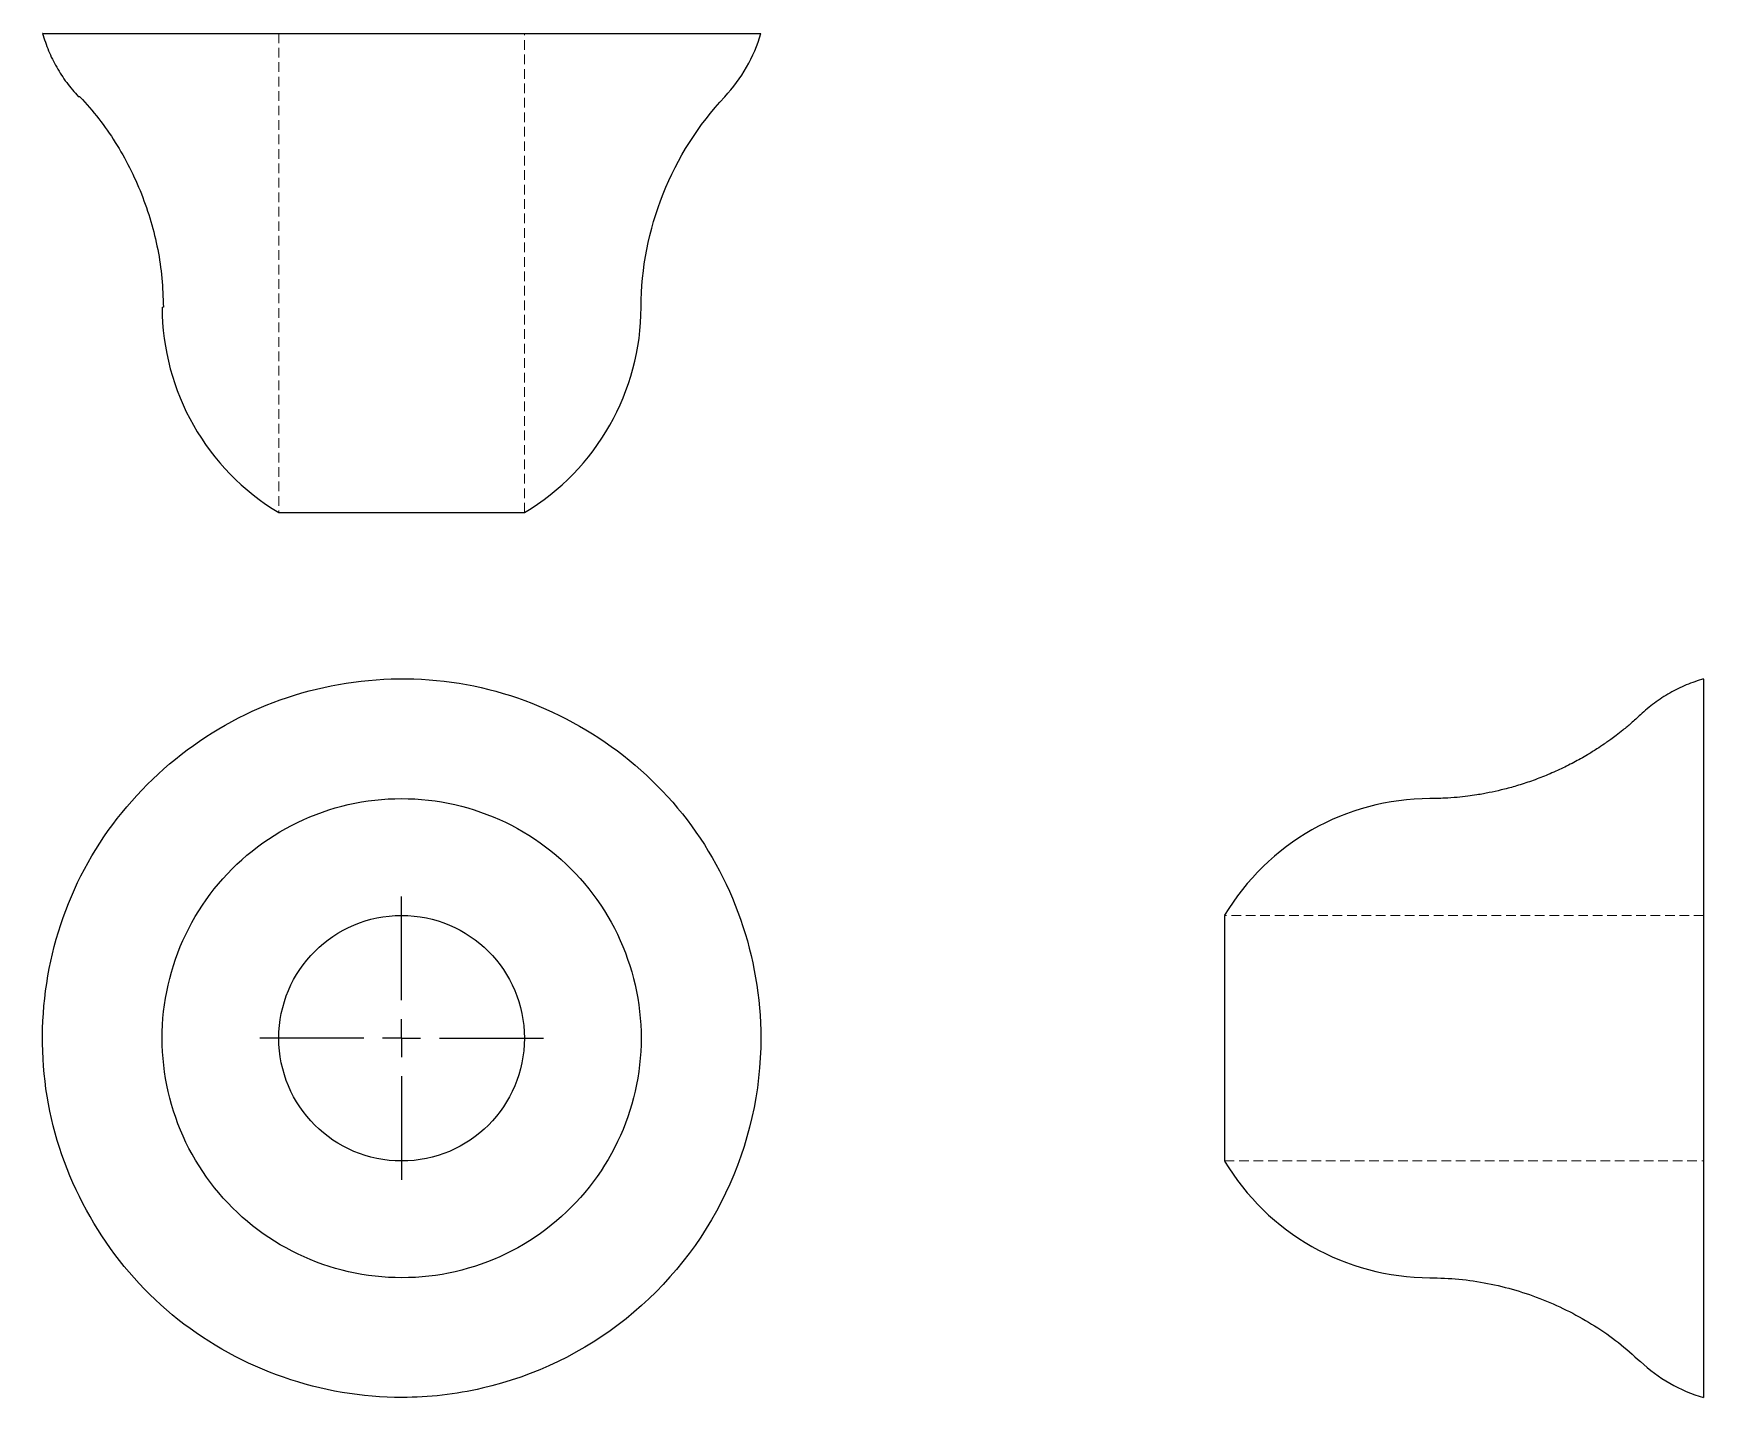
# Model space of a CAD drawing. Header units: millimetres. Extents: x 34 to 254, y 10 to 189.
import ezdxf

# ---------------------------------------------------------------- set-up
doc = ezdxf.new("R2010")
doc.units = ezdxf.units.MM
doc.linetypes.add('HIDDEN', pattern=[1.905, 1.27, -0.635])
doc.layers.add('10', color=7, linetype='Continuous')

# ---------------------------------------------------------------- blocks, each defined once
blk = doc.blocks.new('SW_CENTERMARKSYMBOL_0')
at = {"layer": '10', "color": 0}
for p, q in [((0, 5), (0, 18.68)), ((0, 0), (0, 2.5)), ((-5, 0), (-18.68, 0)), ((0, 0), (-2.5, 0)), ((0, 0), (0, -2.5)), ((0, 0), (2.5, 0)), ((5, 0), (18.68, 0)), ((0, -5), (0, -18.68))]:
    blk.add_line(p, q, dxfattribs=at)

msp = doc.modelspace()

# ---------------------------------------------------------------- linework, layer by layer
at = {"color": 7, "linetype": 'HIDDEN', "lineweight": 18}
for p, q in [((66.7, 189.46), (66.7, 126.34)), ((99.07, 126.34), (99.07, 189.46)), ((254.46, 73.26), (191.34, 73.26)), ((191.34, 40.9), (254.46, 40.9))]:
    msp.add_line(p, q, dxfattribs=at)
at = {"color": 7, "linetype": 'Continuous', "lineweight": 25}
for p, q in [((66.7, 126.34), (99.07, 126.34)), ((246.12, 99.68), (246.12, 99.68)), ((191.34, 73.26), (191.34, 57.08)), ((191.34, 57.08), (191.34, 40.9))]:
    msp.add_line(p, q, dxfattribs=at)
msp.add_circle((82.88, 57.08), 16.18, dxfattribs=at)
for centre, start, end in [((82.88, 153.43), 180.0648, 239.1481), ((82.88, 153.43), 300.8519, 359.9344), ((218.43, 57.08), 90.0652, 149.1481), ((218.43, 57.08), 210.8519, 269.9341)]:
    msp.add_arc(centre, 31.56, start, end, dxfattribs=at)
for points, knots in [([(35.55, 189.46), (35.8, 188.69), (36.29, 187.15), (37.39, 184.99), (38.69, 182.94), (39.76, 181.73), (40.29, 181.12)], [0, 0, 0, 0, 0.250002, 0.499992, 0.74999, 1, 1, 1, 1]), ([(35.58, 189.46), (35.57, 189.46), (35.53, 189.46), (35.78, 189.46), (36.35, 189.46), (37.26, 189.46), (38.49, 189.46), (40.06, 189.46), (41.92, 189.46), (44.07, 189.46), (46.52, 189.46), (49.22, 189.46), (52.13, 189.46), (55.25, 189.46), (58.59, 189.46), (62.12, 189.46), (65.77, 189.46), (69.55, 189.46), (73.47, 189.46), (77.44, 189.46), (81.42, 189.46), (85.4, 189.46), (89.41, 189.46), (93.36, 189.46), (97.19, 189.46), (100.91, 189.46), (104.54, 189.46), (108.02, 189.46), (111.28, 189.46), (114.36, 189.46), (117.24, 189.46), (119.89, 189.46), (122.25, 189.46), (124.34, 189.46), (126.14, 189.46), (127.62, 189.46), (128.77, 189.46), (129.59, 189.46), (130.11, 189.46), (130.18, 189.46), (130.22, 189.46)], [0, 0, 0, 0, 0.007303, 0.034614, 0.061074, 0.087533, 0.114756, 0.141978, 0.168395, 0.194815, 0.222007, 0.2492, 0.275593, 0.301986, 0.329129, 0.356271, 0.382819, 0.409368, 0.436695, 0.464023, 0.490517, 0.51701, 0.544272, 0.571533, 0.597913, 0.624294, 0.651447, 0.6786, 0.704979, 0.731358, 0.75848, 0.785602, 0.812254, 0.838908, 0.86636, 0.893812, 0.919993, 0.946174, 0.973087, 1, 1, 1, 1]), ([(40.29, 181.13), (40.29, 181.13), (40.29, 181.13), (40.49, 181.13), (40.49, 181.13)], [0, 0, 0, 0, 0.9991489, 1, 1, 1, 1]), ([(40.49, 181.12), (41.34, 180.17), (43.02, 178.27), (45.19, 175.13), (47.08, 171.81), (48.64, 168.32), (49.89, 164.71), (50.79, 161), (51.36, 157.22), (51.44, 154.67), (51.48, 153.4)], [0, 0, 0, 0, 0.124999, 0.24997, 0.374971, 0.500001, 0.625031, 0.750031, 0.875002, 1, 1, 1, 1]), ([(51.32, 153.4), (51.32, 153.4), (51.32, 153.4), (51.47, 153.4), (51.47, 153.4)], [0, 0, 0, 0, 0.999003, 1, 1, 1, 1]), ([(82.94, 9.74), (72.37, 9.73), (51.08, 17.11), (33.13, 45.67), (36.82, 79.18), (60.67, 103.06), (94.22, 106.91), (118, 91.92), (128.39, 73.05), (130.21, 62.4), (130.22, 57.12)], [0, 0, 0, 0, 0.461068, 0.922137, 1.383205, 1.844274, 2.305342, 2.76641, 2.996945, 3.227479, 3.227479, 3.227479, 3.227479]), ([(254.46, 104.43), (253.69, 104.18), (252.15, 103.68), (249.99, 102.59), (247.94, 101.28), (246.73, 100.22), (246.12, 99.68)], [0, 0, 0, 0, 0.249992, 0.499975, 0.749975, 1, 1, 1, 1]), ([(254.46, 104.39), (254.46, 104.39), (254.46, 104.4), (254.46, 104.04), (254.46, 103.34), (254.46, 102.29), (254.46, 100.92), (254.46, 99.23), (254.46, 97.24), (254.46, 95), (254.46, 92.5), (254.46, 89.72), (254.46, 86.7), (254.46, 83.48), (254.46, 80.06), (254.46, 76.44), (254.46, 72.7), (254.46, 68.91), (254.46, 65.06), (254.46, 61.12), (254.46, 58.45), (254.46, 57.12)], [0, 0, 0, 0, 0.031588, 0.086249, 0.140907, 0.1938, 0.246697, 0.301138, 0.355581, 0.408472, 0.461363, 0.515745, 0.570123, 0.623563, 0.677004, 0.732047, 0.787089, 0.839583, 0.892076, 0.946039, 1, 1, 1, 1]), ([(246.12, 99.68), (245.72, 99.3), (244.97, 98.61), (243.9, 97.72), (243, 97.02), (242.3, 96.49), (241.77, 96.12), (241.16, 95.69), (240.31, 95.12), (238.98, 94.3), (237.34, 93.38), (235.45, 92.44), (233.51, 91.6), (231.54, 90.86), (229.64, 90.26), (227.86, 89.78), (226.48, 89.48), (225.4, 89.27), (224.47, 89.11), (223.32, 88.95), (221.91, 88.79), (220.24, 88.67), (219.04, 88.65), (218.4, 88.64)], [0, 0, 0, 0, 0.054038, 0.099682, 0.136944, 0.165829, 0.186339, 0.200479, 0.238914, 0.286792, 0.353858, 0.423162, 0.493784, 0.562422, 0.629276, 0.689429, 0.742811, 0.768123, 0.797683, 0.835646, 0.882015, 0.936795, 1, 1, 1, 1]), ([(130.22, 57.12), (130.22, 50.08), (127.05, 35.97), (113.47, 18.85), (97.14, 10.96), (86.47, 9.75), (82.94, 9.74)], [3.227479, 3.227479, 3.227479, 3.227479, 3.535092, 3.842705, 4.150319, 4.304125, 4.304125, 4.304125, 4.304125]), ([(254.46, 57.12), (254.46, 50.08), (254.46, 35.97), (254.46, 18.85), (254.46, 10.96), (254.46, 9.75), (254.46, 9.74)], [3.227479, 3.227479, 3.227479, 3.227479, 3.535092, 3.842705, 4.150319, 4.304125, 4.304125, 4.304125, 4.304125]), ([(218.4, 25.52), (219.67, 25.48), (222.22, 25.41), (226, 24.83), (229.71, 23.93), (233.32, 22.68), (236.81, 21.1), (240.13, 19.21), (243.27, 17.03), (245.17, 15.33), (246.12, 14.48)], [0, 0, 0, 0, 0.124991, 0.249953, 0.374945, 0.499969, 0.624996, 0.750001, 0.874982, 1, 1, 1, 1])]:
    msp.add_open_spline(points, degree=3, knots=knots, dxfattribs=at)
for points in [[(125.48, 181.12), (127.69, 183.47), (129.33, 186.35), (130.22, 189.46)], [(114.44, 153.4), (114.45, 163.59), (118.48, 173.71), (125.48, 181.12)], [(51.32, 57.05), (51.32, 61.76), (53.47, 71.24), (62.51, 82.57), (75.61, 88.91), (90.13, 88.9), (103.22, 82.61), (112.29, 71.25), (114.44, 61.77), (114.44, 57.08)], [(114.44, 57.08), (114.44, 52.39), (112.32, 43), (103.28, 31.59), (90.18, 25.26), (75.66, 25.25), (62.57, 31.53), (53.49, 42.88), (51.33, 52.35), (51.32, 57.05)], [(246.12, 14.48), (248.47, 12.27), (251.35, 10.63), (254.46, 9.74)]]:
    msp.add_open_spline(points, degree=3, dxfattribs=at)

# ---------------------------------------------------------------- block references
at = {"layer": '10'}
msp.add_blockref('SW_CENTERMARKSYMBOL_0', (82.88, 57.08), dxfattribs=at)

doc.saveas('drawing.dxf')
